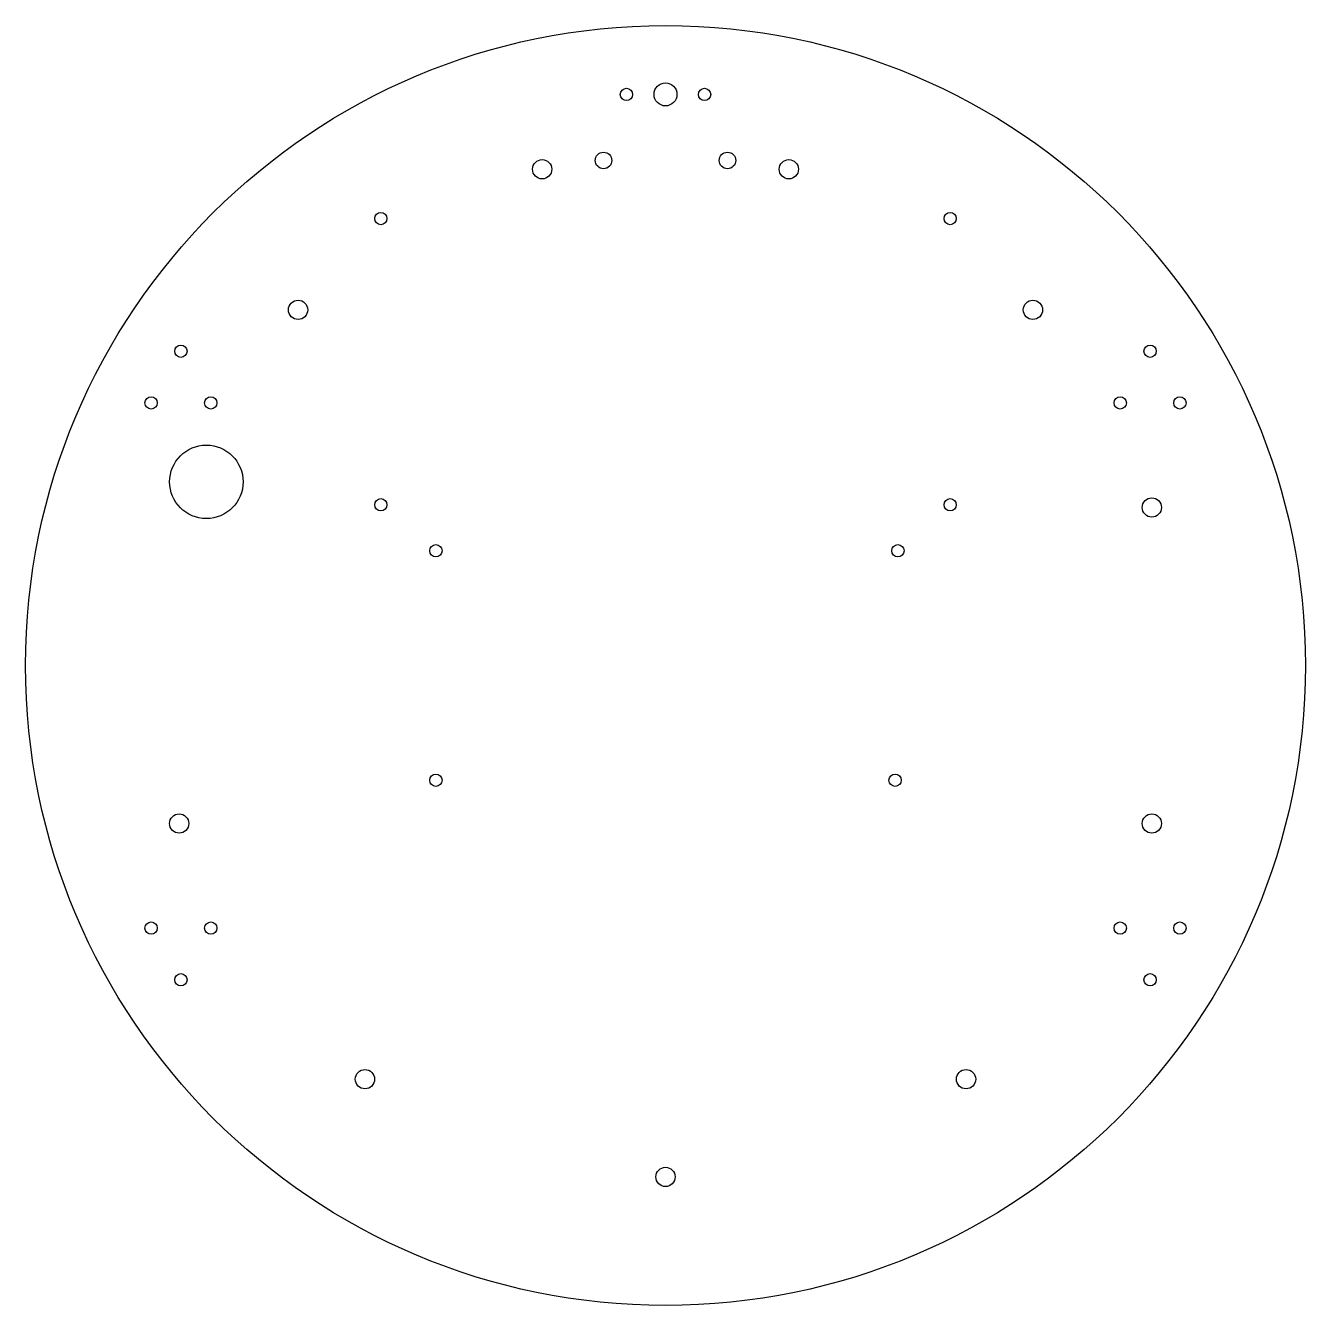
# Model space of a CAD drawing. Header units: inches. Extents: x -7 to 7, y -7 to 7.
import ezdxf

# ---------------------------------------------------------------- set-up
doc = ezdxf.new("R2010")
doc.units = ezdxf.units.IN
doc.header["$MEASUREMENT"] = 0

msp = doc.modelspace()

# ---------------------------------------------------------------- linework, layer by layer
at = {"color": 7, "linetype": 'Continuous', "lineweight": 25}
for centre, radius in [((0, 0), 6.969), ((-0.425, 6.219), 0.0669), ((0, 6.219), 0.125), ((0.425, 6.219), 0.0669), ((-0.675, 5.5), 0.09), ((0.675, 5.5), 0.09), ((-1.343, 5.404), 0.105), ((1.343, 5.404), 0.105), ((-3.1, 4.867), 0.0669), ((3.1, 4.867), 0.0669), ((-4.001, 3.873), 0.105), ((4.001, 3.873), 0.105), ((-5.277, 3.422), 0.0669), ((5.277, 3.422), 0.0669), ((-5.602, 2.859), 0.0669), ((-4.952, 2.859), 0.0669), ((4.952, 2.859), 0.0669), ((5.602, 2.859), 0.0669), ((-5, 2), 0.4), ((-3.1, 1.75), 0.0669), ((3.1, 1.75), 0.0669), ((5.296, 1.721), 0.105), ((-2.5, 1.25), 0.0669), ((2.531, 1.25), 0.0669), ((-2.5, -1.25), 0.0669), ((2.5, -1.25), 0.0669), ((-5.296, -1.721), 0.105), ((5.296, -1.721), 0.105), ((-5.602, -2.859), 0.0669), ((-4.952, -2.859), 0.0669), ((4.952, -2.859), 0.0669), ((5.602, -2.859), 0.0669), ((-5.277, -3.422), 0.0669), ((5.277, -3.422), 0.0669), ((-3.273, -4.505), 0.105), ((3.273, -4.505), 0.105), ((0, -5.569), 0.105)]:
    msp.add_circle(centre, radius, dxfattribs=at)

doc.saveas('drawing.dxf')
